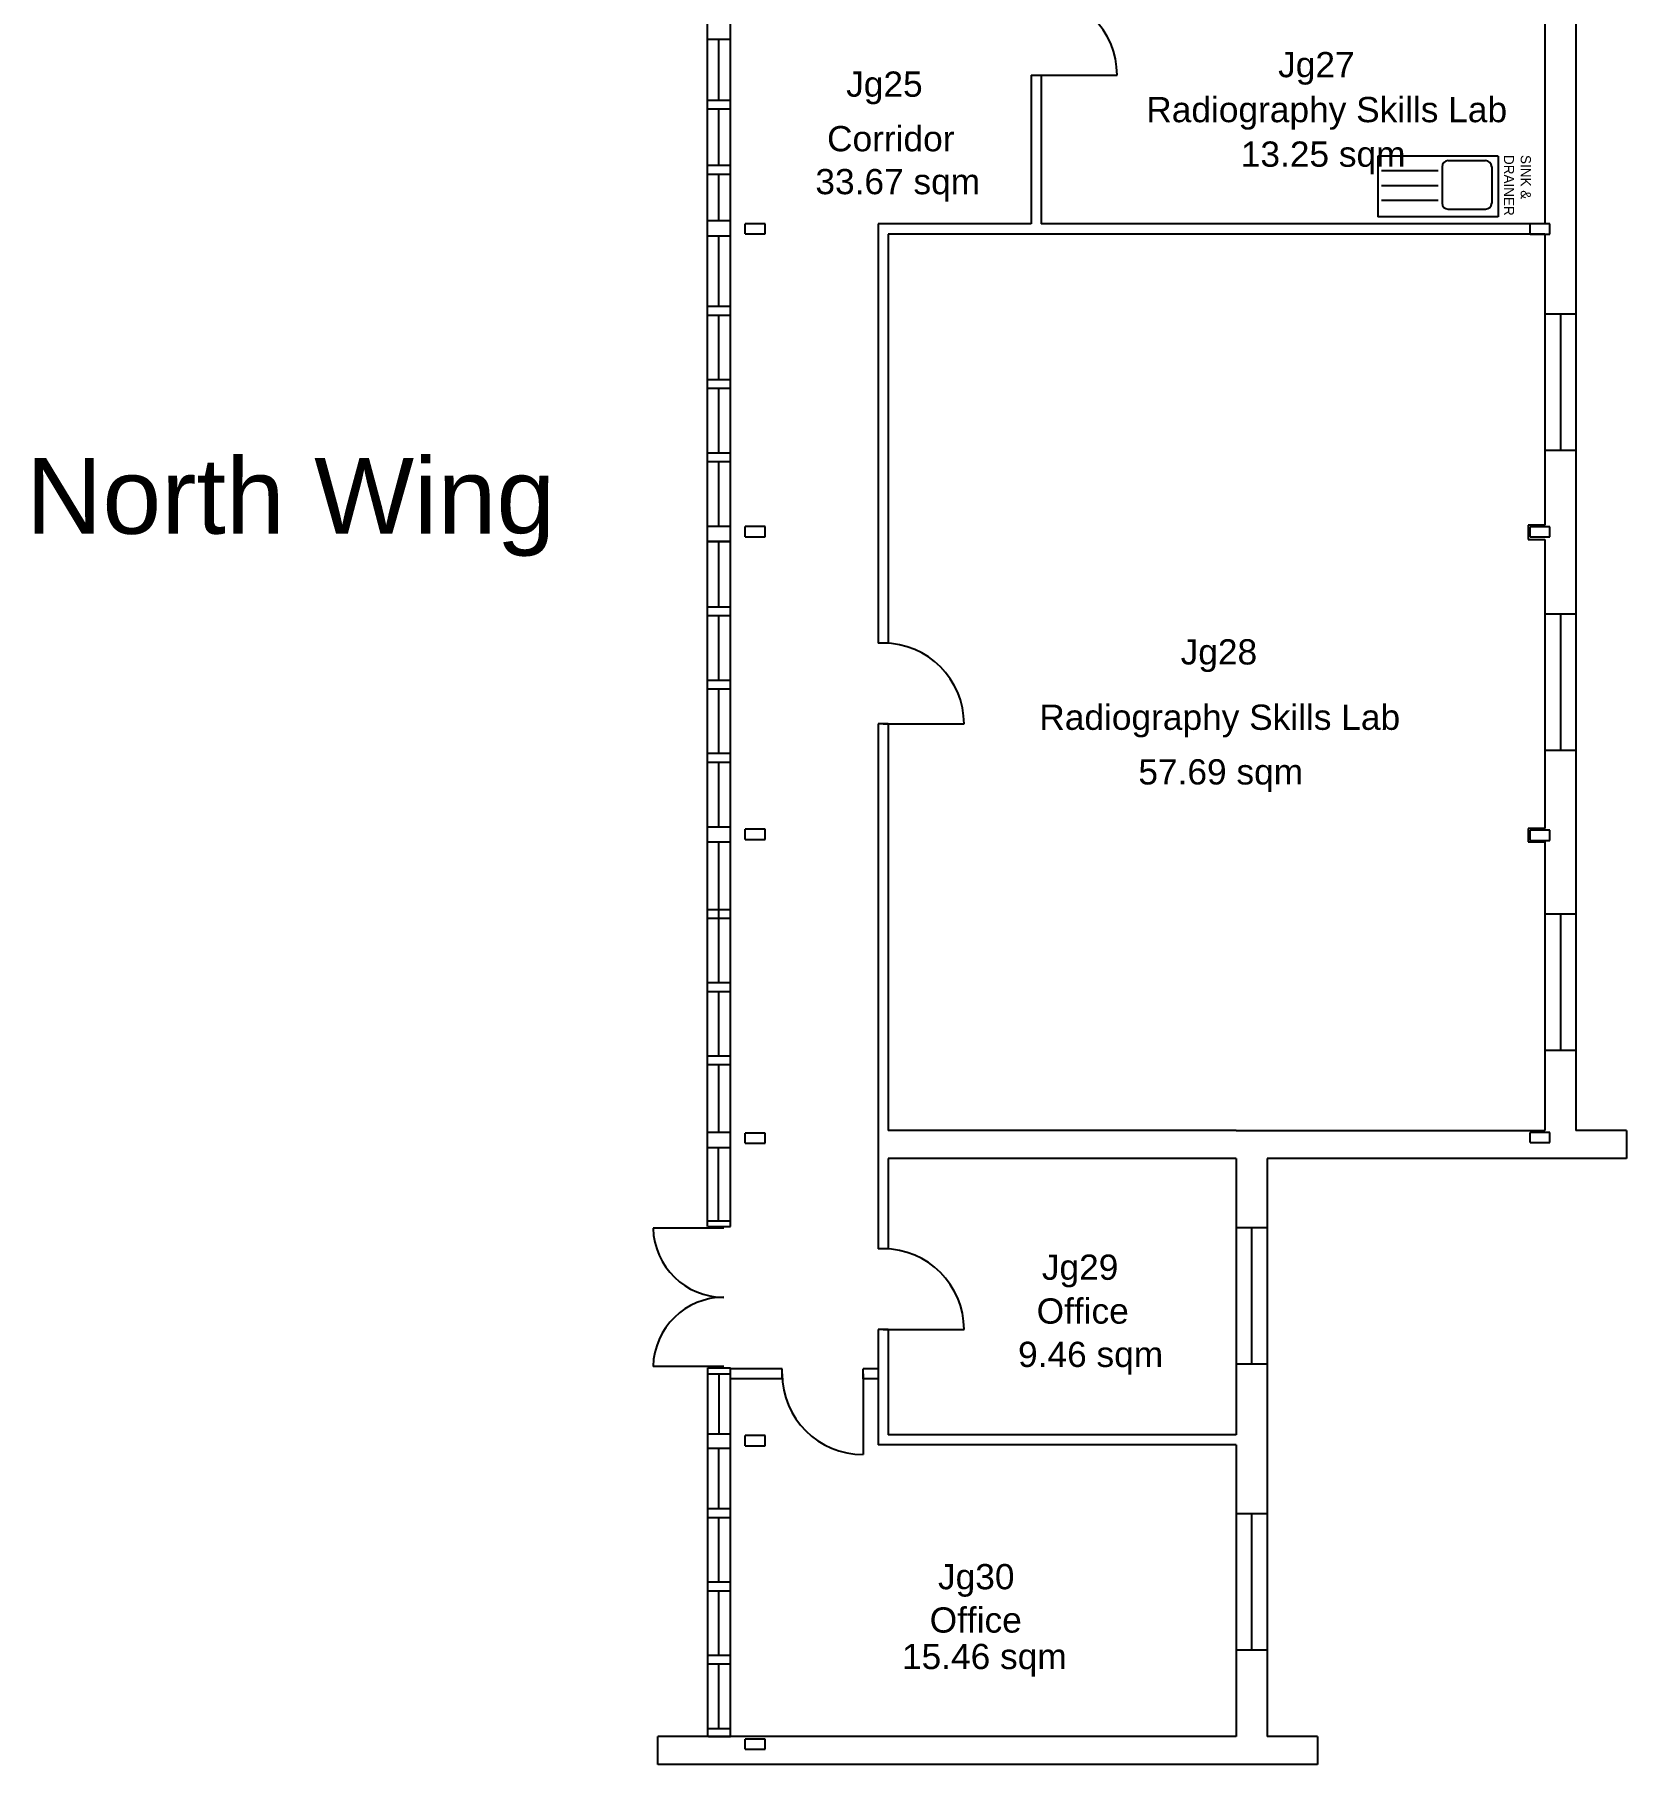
# Model space of a CAD drawing. Header units: millimetres. Extents: x 0 to 51425, y 0 to 53647.
# Drawn here: x 17517 to 33274, y 0 to 17126 of the extents above; entities that cross this region are included whole.
import ezdxf
from ezdxf.enums import TextEntityAlignment as Align

# ---------------------------------------------------------------- set-up
doc = ezdxf.new("R2010")
doc.units = ezdxf.units.MM
for name, color, linetype in [('COLUMNS', 7, 'Continuous'), ('DOORS', 2, 'Continuous'), ('EXTERNAL WALLS', 1, 'Continuous'), ('INTERNAL WALLS', 3, 'Continuous'), ('ROOM NAME', 4, 'Continuous'), ('ROOM NUMBER', 7, 'Continuous'), ('SANITARY', 2, 'Continuous'), ('TEXT AREA', 6, 'Continuous'), ('WINDOWS', 4, 'Continuous')]:
    doc.layers.add(name, color=color, linetype=linetype)
doc.styles.add('CCCU CORPORATE', font='HUM777N.TTF')
doc.styles.add('CCCU STANDARD', font='arial.ttf')

msp = doc.modelspace()

# ---------------------------------------------------------------- linework, layer by layer
at = {"layer": 'COLUMNS', "linetype": 'Continuous'}
for p, q in [((24749, 15253), (24552, 15253)), ((24552, 15153), (24552, 15253)), ((24749, 15153), (24749, 15253)), ((32516, 15251), (32320, 15251)), ((32320, 15151), (32320, 15251)), ((32516, 15151), (32516, 15251)), ((24552, 15153), (24749, 15153)), ((32320, 15151), (32516, 15151)), ((24749, 12255), (24552, 12255)), ((24552, 12155), (24552, 12255)), ((24749, 12155), (24749, 12255)), ((32516, 12252), (32320, 12252)), ((32320, 12152), (32320, 12252)), ((32516, 12152), (32516, 12252)), ((24552, 12155), (24749, 12155)), ((32320, 12152), (32516, 12152)), ((24552, 9158), (24552, 9258)), ((24749, 9258), (24552, 9258)), ((24749, 9158), (24749, 9258)), ((24552, 9158), (24749, 9158)), ((32320, 9148), (32320, 9248)), ((32516, 9248), (32320, 9248)), ((32320, 9148), (32516, 9148)), ((32516, 9148), (32516, 9248)), ((24749, 6250), (24552, 6250)), ((24552, 6150), (24552, 6250)), ((24749, 6150), (24749, 6250)), ((32516, 6257), (32320, 6257)), ((32320, 6157), (32320, 6257)), ((32516, 6157), (32516, 6257)), ((24552, 6150), (24749, 6150)), ((32320, 6157), (32516, 6157)), ((24749, 3255), (24552, 3255)), ((24552, 3155), (24552, 3255)), ((24749, 3155), (24749, 3255)), ((24552, 3155), (24749, 3155)), ((24749, 251), (24552, 251)), ((24552, 151), (24552, 251)), ((24749, 151), (24749, 251)), ((24552, 151), (24749, 151))]:
    msp.add_line(p, q, dxfattribs=at)
at = {"layer": 'DOORS', "linetype": 'Continuous'}
for p, q in [((27382, 16725), (27482, 16725)), ((27432, 16725), (28232, 16725)), ((25967, 11101), (25867, 11101)), ((25967, 10301), (25867, 10301)), ((25917, 10301), (26717, 10301)), ((24179, 5381), (24403, 5381)), ((24181, 5326), (24405, 5326)), ((24340, 5308), (23639, 5308)), ((25967, 5105), (25867, 5105)), ((25967, 4305), (25867, 4305)), ((25917, 4305), (26717, 4305)), ((24340, 3941), (23639, 3941)), ((24181, 3926), (24405, 3926)), ((24181, 3868), (24403, 3868)), ((24917, 3818), (24917, 3918)), ((25717, 3818), (25717, 3918)), ((25717, 3868), (25717, 3068))]:
    msp.add_line(p, q, dxfattribs=at)
for centre, radius, start, end in [((27432, 16725), 800, 0, 90), ((25917, 10301), 800, 0, 90), ((24340, 5325), 701, 181.3951, 270), ((25917, 4305), 800, 0, 90), ((24340, 3924), 701, 90, 178.6049), ((25717, 3868), 800, 180, 270)]:
    msp.add_arc(centre, radius, start, end, dxfattribs=at)
at = {"layer": 'EXTERNAL WALLS', "linetype": 'Continuous'}
for p, q in [((24179, 5326), (24179, 17830)), ((24405, 5326), (24405, 17830)), ((32467, 17795), (32467, 15251)), ((32774, 17755), (32774, 6275)), ((24181, 17082), (24399, 17082)), ((24290, 16477), (24290, 17082)), ((24181, 16477), (24399, 16477)), ((24181, 16390), (24399, 16390)), ((24290, 15832), (24290, 16390)), ((24181, 15832), (24399, 15832)), ((24181, 15745), (24399, 15745)), ((24290, 15286), (24290, 15745)), ((24181, 15286), (24399, 15286)), ((24181, 15135), (24399, 15135)), ((24290, 14436), (24290, 15135)), ((32467, 15151), (32467, 12268)), ((24181, 14436), (24399, 14436)), ((24181, 14349), (24399, 14349)), ((24290, 13711), (24290, 14349)), ((24181, 13711), (24399, 13711)), ((24181, 13624), (24399, 13624)), ((24290, 12986), (24290, 13624)), ((24181, 12986), (24399, 12986)), ((24181, 12899), (24399, 12899)), ((24290, 12259), (24290, 12899)), ((24185, 12259), (24405, 12259)), ((32467, 12268), (32302, 12268)), ((32302, 12268), (32302, 12128)), ((24181, 12110), (24399, 12110)), ((24181, 12108), (24399, 12108)), ((24290, 11461), (24290, 12110)), ((32302, 12128), (32467, 12128)), ((32467, 12128), (32467, 9266)), ((24181, 11461), (24399, 11461)), ((24181, 11374), (24399, 11374)), ((24290, 10736), (24290, 11374)), ((24181, 10736), (24399, 10736)), ((24181, 10649), (24399, 10649)), ((24290, 10011), (24290, 10649)), ((24181, 10011), (24399, 10011)), ((24181, 9924), (24399, 9924)), ((24290, 9284), (24290, 9924)), ((24185, 9284), (24405, 9284)), ((32302, 9266), (32302, 9135)), ((32467, 9266), (32302, 9266)), ((24181, 9133), (24399, 9133)), ((24290, 8194), (24290, 9132)), ((32302, 9135), (32467, 9135)), ((32467, 9135), (32467, 6275)), ((24181, 8465), (24399, 8465)), ((24181, 8378), (24399, 8378)), ((24290, 7740), (24290, 8378)), ((24181, 7740), (24399, 7740)), ((24181, 7653), (24399, 7653)), ((24290, 7015), (24290, 7653)), ((24181, 7015), (24399, 7015)), ((24181, 6928), (24399, 6928)), ((24290, 6260), (24290, 6928)), ((24185, 6260), (24405, 6260)), ((29410, 6275), (32467, 6275)), ((33274, 6275), (32774, 6275)), ((33274, 6275), (33274, 6000)), ((24181, 6108), (24399, 6108)), ((24288, 5381), (24288, 6108)), ((29410, 6000), (29410, 3264)), ((33274, 6000), (29717, 6000)), ((29717, 6000), (29717, 2481)), ((24181, 275), (24181, 3926)), ((24293, 3273), (24293, 3868)), ((24405, 275), (24405, 3926)), ((24181, 3272), (24399, 3272)), ((24181, 3132), (24391, 3132)), ((24290, 2532), (24290, 3132)), ((29410, 3164), (29410, 275)), ((29717, 3164), (29717, 275)), ((24181, 2532), (24399, 2532)), ((24181, 2445), (24399, 2445)), ((24290, 1807), (24290, 2445)), ((24181, 1807), (24399, 1807)), ((24181, 1720), (24399, 1720)), ((24290, 1082), (24290, 1720)), ((24181, 1082), (24399, 1082)), ((24181, 995), (24399, 995)), ((24290, 355), (24290, 995)), ((24185, 355), (24405, 355)), ((23685, 0), (23685, 275)), ((24181, 275), (23685, 275)), ((29410, 275), (24181, 275)), ((24187, 275), (24405, 275)), ((30217, 275), (29717, 275)), ((30217, 275), (30217, 0)), ((30217, 0), (23685, 0))]:
    msp.add_line(p, q, dxfattribs=at)
at = {"layer": 'INTERNAL WALLS', "linetype": 'Continuous'}
for p, q in [((27382, 16725), (27382, 15251)), ((27482, 16725), (27482, 15251)), ((25867, 15251), (25867, 11101)), ((27382, 15251), (25867, 15251)), ((32467, 15251), (27482, 15251)), ((32467, 15151), (25967, 15151)), ((25967, 15151), (25967, 11101)), ((25867, 10301), (25867, 6000)), ((25967, 10301), (25967, 6275)), ((25867, 9255), (25867, 5105)), ((25967, 9155), (25967, 6355)), ((29410, 6275), (25967, 6275)), ((29410, 6000), (25967, 6000)), ((25967, 6000), (25967, 5105)), ((25867, 4305), (25867, 3164)), ((25967, 4305), (25967, 3264)), ((24917, 3918), (24405, 3918)), ((24917, 3818), (24405, 3818)), ((25867, 3918), (25717, 3918)), ((25867, 3818), (25717, 3818)), ((29410, 3264), (25967, 3264)), ((29410, 3164), (25867, 3164))]:
    msp.add_line(p, q, dxfattribs=at)
at = {"layer": 'SANITARY', "linetype": 'Continuous'}
for p, q in [((30812, 15924), (30812, 15321)), ((32004, 15924), (30812, 15924)), ((31410, 15777), (30849, 15777)), ((31450, 15818), (31450, 15458)), ((31510, 15878), (31880, 15878)), ((31940, 15818), (31940, 15458)), ((32004, 15924), (32004, 15321)), ((31410, 15630), (30849, 15630)), ((31410, 15482), (30849, 15482)), ((32004, 15321), (30812, 15321)), ((31510, 15398), (31880, 15398))]:
    msp.add_line(p, q, dxfattribs=at)
for centre, start, end in [((31510, 15818), 90, 180), ((31880, 15818), 0, 90), ((31510, 15458), 180, 270), ((31880, 15458), 270, 0)]:
    msp.add_arc(centre, 60, start, end, dxfattribs=at)
at = {"layer": 'WINDOWS', "linetype": 'Continuous'}
for p, q in [((32774, 14357), (32467, 14357)), ((32620, 14357), (32620, 13016)), ((32774, 13007), (32467, 13007)), ((32774, 11388), (32467, 11388)), ((32620, 11388), (32620, 10047)), ((32774, 10038), (32467, 10038)), ((32774, 8419), (32467, 8419)), ((32620, 8419), (32620, 7078)), ((32774, 7069), (32467, 7069)), ((29717, 5312), (29410, 5312)), ((29717, 5312), (29410, 5312)), ((29564, 5312), (29564, 3971)), ((29717, 3962), (29410, 3962)), ((29717, 3962), (29410, 3962)), ((29717, 2481), (29410, 2481)), ((29717, 2481), (29410, 2481)), ((29564, 2481), (29564, 1140)), ((29717, 1131), (29410, 1131)), ((29717, 1131), (29410, 1131))]:
    msp.add_line(p, q, dxfattribs=at)

# ---------------------------------------------------------------- texts
at = {"layer": 'ROOM NAME', "linetype": 'Continuous', "style": 'CCCU STANDARD'}
msp.add_text('North Wing', height=750, dxfattribs=at).set_placement((20051, 12559), align=Align.MIDDLE_CENTER)
at = {"layer": 'ROOM NAME', "char_height": 250, "attachment_point": 5, "style": 'CCCU STANDARD'}
for s, insert, width in [('Radiography Skills Lab', (30307, 16346), 3678.14), ('Corridor', (25992, 16094), 2004.73), ('Radiography Skills Lab', (29248, 10330), 3678.14), ('Office', (27892, 4487), 3157.81), ('Office', (26833, 1428), 3157.81)]:
    msp.add_mtext(s, dxfattribs=dict(at, insert=insert, width=width))
at = {"layer": 'ROOM NUMBER', "char_height": 250, "attachment_point": 5, "style": 'CCCU STANDARD'}
for s, insert in [('Jg27', (30205, 16791)), ('Jg25', (25929, 16598)), ('Jg28', (29240, 10977)), ('Jg29', (27866, 4885)), ('Jg30', (26838, 1821))]:
    msp.add_mtext_dynamic_manual_height_columns(s, width=2104.33, gutter_width=1250, heights=[0], dxfattribs=dict(at, insert=insert))
at = {"layer": 'SANITARY', "linetype": 'Continuous', "insert": (32328, 15934), "char_height": 100, "width": 639.77, "attachment_point": 1, "rotation": 270, "style": 'CCCU CORPORATE'}
msp.add_mtext('SINK &\\PDRAINER', dxfattribs=at)
at = {"layer": 'TEXT AREA', "char_height": 250, "width": 3296.71, "attachment_point": 5, "style": 'CCCU STANDARD'}
for s, insert in [('13.25 sqm', (30272, 15905)), ('33.67 sqm', (26061, 15633)), ('57.69 sqm', (29258, 9789)), ('9.46 sqm', (27970, 4022)), ('15.46 sqm', (26918, 1031))]:
    msp.add_mtext(s, dxfattribs=dict(at, insert=insert))

doc.saveas('drawing.dxf')
